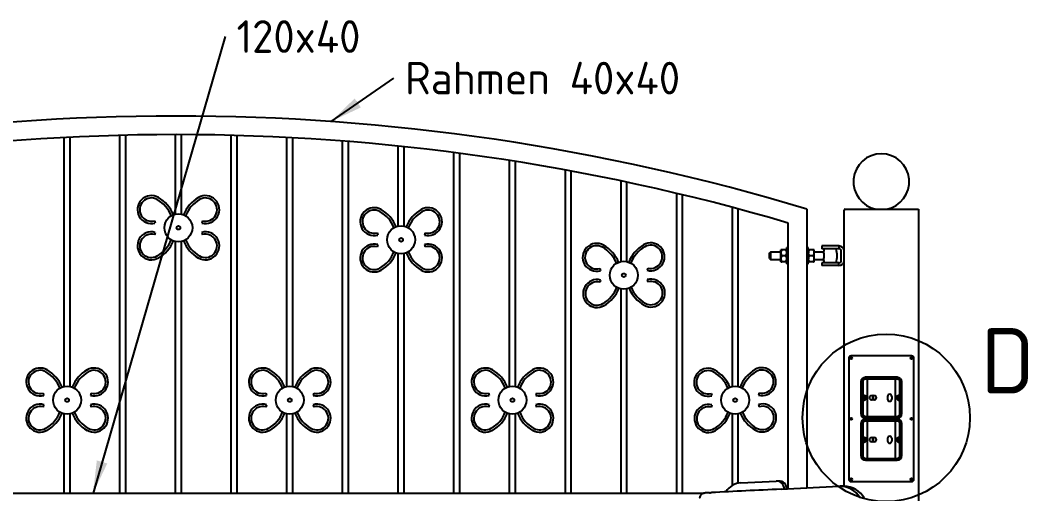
# Model space of a CAD drawing. Header units: millimetres. Extents: x 28 to 832, y 30 to 567.
# Drawn here: x 565 to 673.2, y 344.9 to 395.7 of the extents above; entities that cross this region are included whole.
import ezdxf
from ezdxf.enums import TextEntityAlignment as Align
from ezdxf.lldxf.tags import DXFTag

# ---------------------------------------------------------------- set-up
doc = ezdxf.new("R2010")
doc.units = ezdxf.units.MM
for name, color, linetype in [('ABDECKPLATTE_ELE', 7, 'Continuous'), ('AUGENSCHRAUBE', 7, 'Continuous'), ('Default', 7, 'Continuous'), ('FAAC415-MOTOR', 7, 'Continuous'), ('HENSEL_9320_DECK', 7, 'Continuous'), ('HENSEL_9320_GRUN', 7, 'Continuous'), ('METALLTOR', 7, 'Continuous'), ('MUTTER-M16', 7, 'Continuous'), ('PFAHL', 7, 'Continuous'), ('SCHANIER', 7, 'Continuous'), ('SCHEIBE_16', 7, 'Continuous'), ('VERZIERUNG', 7, 'Continuous')]:
    doc.layers.add(name, color=color, linetype=linetype)
doc.styles.add('SEACAD_seiso_ttf', font='seiso.ttf', dxfattribs={"height": 0.2})
tags = doc.linetypes.add('CENTER2', pattern=[1.125, 0.75, -0.125, 0.125, -0.125]).pattern_tags.tags
tags[10:11] = [DXFTag(74, 4), DXFTag(75, 0), DXFTag(340, '0'), DXFTag(46, 0.0), DXFTag(50, 0.0), DXFTag(44, 0.0), DXFTag(45, 0.0)]
tags[8:9] = [DXFTag(74, 4), DXFTag(75, 0), DXFTag(340, '0'), DXFTag(46, 0.0), DXFTag(50, 0.0), DXFTag(44, 0.0), DXFTag(45, 0.0)]
tags[6:7] = [DXFTag(74, 4), DXFTag(75, 0), DXFTag(340, '0'), DXFTag(46, 0.0), DXFTag(50, 0.0), DXFTag(44, 0.0), DXFTag(45, 0.0)]
tags[4:5] = [DXFTag(74, 4), DXFTag(75, 0), DXFTag(340, '0'), DXFTag(46, 0.0), DXFTag(50, 0.0), DXFTag(44, 0.0), DXFTag(45, 0.0)]
tags = doc.linetypes.add('HIDDEN2', pattern=[0.1875, 0.125, -0.0625]).pattern_tags.tags
tags[6:7] = [DXFTag(74, 4), DXFTag(75, 0), DXFTag(340, '0'), DXFTag(46, 0.0), DXFTag(50, 0.0), DXFTag(44, 0.0), DXFTag(45, 0.0)]
tags[4:5] = [DXFTag(74, 4), DXFTag(75, 0), DXFTag(340, '0'), DXFTag(46, 0.0), DXFTag(50, 0.0), DXFTag(44, 0.0), DXFTag(45, 0.0)]

# ---------------------------------------------------------------- blocks, each defined once
blk = doc.blocks.new('SEANNOT_GROUP5')
at = {"layer": 'Default', "linetype": 'Continuous', "ltscale": 25.4}
blk.add_hatch(color=136, dxfattribs=at).paths.add_polyline_path([(600.93, 387.29), (598.39, 384.82), (601.6, 386.33)])
at = {"layer": 'Default', "color": 7, "linetype": 'Continuous', "ltscale": 25.4}
blk.add_lwpolyline([(605.12, 389.48), (598.39, 384.82)], dxfattribs=at)
at = {"layer": 'Default', "color": 136, "linetype": 'Continuous', "lineweight": 20, "ltscale": 25.4, "const_width": 0.00025}
blk.add_lwpolyline([(600.93, 387.29), (598.39, 384.82), (601.6, 386.33), (600.93, 387.29)], close=True, dxfattribs=at)
at = {"layer": 'Default', "color": 7, "linetype": 'Continuous', "ltscale": 25.4, "style": 'SEACAD_seiso_ttf'}
blk.add_text('Rahmen 40x40', height=3.5, dxfattribs=at).set_placement((606.35, 391.23), align=Align.TOP_LEFT)
blk = doc.blocks.new('SEANNOT_GROUP6')
at = {"layer": 'Default', "linetype": 'Continuous', "ltscale": 25.4}
blk.add_hatch(color=136, dxfattribs=at).paths.add_polyline_path([(573.24, 348.44), (572.83, 344.91), (574.36, 348.11)])
at = {"layer": 'Default', "color": 7, "linetype": 'Continuous', "ltscale": 25.4}
blk.add_lwpolyline([(587.03, 393.94), (572.83, 344.91)], dxfattribs=at)
at = {"layer": 'Default', "color": 136, "linetype": 'Continuous', "lineweight": 20, "ltscale": 25.4, "const_width": 0.00025}
blk.add_lwpolyline([(573.24, 348.44), (572.83, 344.91), (574.36, 348.11), (573.24, 348.44)], close=True, dxfattribs=at)
at = {"layer": 'Default', "color": 7, "linetype": 'Continuous', "ltscale": 25.4, "style": 'SEACAD_seiso_ttf'}
blk.add_text('120x40', height=3.5, dxfattribs=at).set_placement((588.25, 395.69), align=Align.TOP_LEFT)
blk = doc.blocks.new('SE10')
at = {"layer": 'ABDECKPLATTE_ELE', "color": 7, "linetype": 'Continuous', "ltscale": 25.4}
for p, q in [((654, 359.41), (654, 346.41)), ((660.75, 359.66), (654.25, 359.66)), ((661, 346.41), (661, 359.41)), ((654.25, 346.16), (660.75, 346.16))]:
    blk.add_line(p, q, dxfattribs=at)
for centre in [(654.25, 359.41), (660.75, 359.41), (654.25, 352.91), (660.75, 352.91), (654.25, 346.41), (660.75, 346.41)]:
    blk.add_circle(centre, 0.113, dxfattribs=at)
for centre, start, end in [((654.25, 359.41), 90, 180), ((660.75, 359.41), 0, 90), ((654.25, 346.41), 180, 270), ((660.75, 346.41), 270, 360)]:
    blk.add_arc(centre, 0.25, start, end, dxfattribs=at)
at = {"layer": 'AUGENSCHRAUBE', "color": 7, "linetype": 'Continuous', "ltscale": 25.4}
for p, q in [((645.6, 370.81), (645.5, 370.71)), ((645.5, 370.11), (645.5, 370.71)), ((645.6, 370.81), (645.6, 370.01)), ((646.7, 370.81), (645.6, 370.81)), ((651.28, 370.81), (650.3, 370.81)), ((651.38, 371.16), (651.35, 371.14)), ((652.66, 371.14), (651.35, 371.14)), ((652.66, 371.14), (652.63, 371.16)), ((645.5, 370.11), (645.6, 370.01)), ((645.6, 370.01), (646.7, 370.01)), ((650.3, 370.01), (651.28, 370.01))]:
    blk.add_line(p, q, dxfattribs=at)
for centre, radius, start, end in [((654.12, 370.41), 2.86, 165.3163, 171.9915), ((650.41, 370.41), 0.958, 335.3118, 24.692), ((649.89, 370.41), 2.86, 344.8107, 14.6837), ((654.12, 370.41), 2.86, 187.9168, 195.1893)]:
    blk.add_arc(centre, radius, start, end, dxfattribs=at)
at = {"layer": 'FAAC415-MOTOR', "color": 7, "linetype": 'Continuous', "ltscale": 25.4}
for p, q in [((642.42, 346.03), (646.19, 346.22)), ((646.5, 346.22), (646.23, 346.22)), ((646.73, 345.36), (652.95, 345.66)), ((653.51, 345.66), (653.07, 345.66))]:
    blk.add_line(p, q, dxfattribs=at)
for centre, major_axis, ratio, start_param, end_param in [((651.97, 345.38), (-38.98, -1.88), 0.005901, 4.847094, 5.0446), ((642.51, 344.04), (0, 2), 0.9862, 0.048629, 1.033406), ((646.23, 345.37), (0, -0.852), 0.989066, 1.570796, 3.190222), ((646.5, 345.37), (0, -0.852), 0.99611, 1.570796, 3.190222), ((653.07, 343.16), (0, -2.5), 0.991468, 2.094395, 3.190222), ((653.51, 343.16), (0, -2.5), 0.993708, 2.094395, 3.141593)]:
    blk.add_ellipse(centre, major_axis=major_axis, ratio=ratio, start_param=start_param, end_param=end_param, dxfattribs=at)
blk.add_open_spline([(639.06, 344.97), (639, 344.97), (638.87, 344.96), (638.72, 344.96), (638.65, 344.95), (638.61, 344.95), (638.57, 344.94), (638.48, 344.93), (638.35, 344.89), (638.18, 344.78), (638.05, 344.63), (637.97, 344.49), (637.96, 344.42), (637.95, 344.41)], degree=3, knots=[0, 0, 0, 0, 0.112182, 0.268684, 0.428153, 0.473621, 0.503085, 0.53244, 0.639293, 0.743681, 0.869986, 0.990854, 1, 1, 1, 1], dxfattribs=at)
blk.add_rational_spline([(639.06, 344.97), (639.15, 344.98), (639.25, 344.98)], [0.934032537659, 0.959724941765, 1], degree=2, dxfattribs=at)
at = {"layer": 'HENSEL_9320_DECK', "color": 7, "linetype": 'HIDDEN2', "ltscale": 25.4}
for p, q in [((659.2, 357.36), (655.8, 357.36)), ((656, 357.3), (655.8, 357.3)), ((659.2, 357.16), (655.8, 357.16)), ((656, 357.3), (656, 357.32)), ((656, 353.03), (656, 357.3)), ((659, 357.26), (656, 357.26)), ((656.25, 357.34), (658.75, 357.34)), ((656.25, 357.29), (658.75, 357.29)), ((659, 357.32), (659, 357.3)), ((659.2, 357.3), (659, 357.3)), ((659, 357.3), (659, 353.03)), ((655.3, 356.86), (655.3, 353.46)), ((655.37, 356.86), (655.37, 353.46)), ((655.5, 356.86), (655.5, 353.46)), ((659.5, 353.46), (659.5, 356.86)), ((659.64, 353.46), (659.64, 356.86)), ((659.7, 353.46), (659.7, 356.86)), ((655.8, 353.16), (659.2, 353.16)), ((655.8, 353.03), (656, 353.03)), ((655.8, 352.96), (659.2, 352.96)), ((659.2, 352.86), (655.8, 352.86)), ((656, 353.07), (659, 353.07)), ((656, 353.01), (656, 353.03)), ((658.75, 353.04), (656.25, 353.04)), ((658.75, 352.99), (656.25, 352.99)), ((656.25, 352.84), (658.75, 352.84)), ((659, 353.03), (659.2, 353.03)), ((659, 353.03), (659, 353.01)), ((655.3, 352.36), (655.3, 348.96)), ((655.37, 352.36), (655.37, 348.96)), ((655.5, 352.36), (655.5, 348.96)), ((656, 352.8), (655.8, 352.8)), ((659.2, 352.66), (655.8, 352.66)), ((656, 352.8), (656, 352.82)), ((656, 348.53), (656, 352.8)), ((659, 352.76), (656, 352.76)), ((656.25, 352.79), (658.75, 352.79)), ((659, 352.82), (659, 352.8)), ((659.2, 352.8), (659, 352.8)), ((659, 352.8), (659, 348.53)), ((659.5, 348.96), (659.5, 352.36)), ((659.64, 348.96), (659.64, 352.36)), ((659.7, 348.96), (659.7, 352.36)), ((655.8, 348.66), (659.2, 348.66)), ((655.8, 348.53), (656, 348.53)), ((656, 348.57), (659, 348.57)), ((656, 348.51), (656, 348.53)), ((658.75, 348.54), (656.25, 348.54)), ((659, 348.53), (659.2, 348.53)), ((659, 348.53), (659, 348.51)), ((655.8, 348.46), (659.2, 348.46)), ((658.75, 348.49), (656.25, 348.49))]:
    blk.add_line(p, q, dxfattribs=at)
for centre, radius in [((655.63, 355.16), 0.2), ((655.63, 355.16), 0.113), ((659.38, 355.16), 0.2), ((659.38, 355.16), 0.113), ((655.63, 350.66), 0.2), ((655.63, 350.66), 0.113), ((659.38, 350.66), 0.2), ((659.38, 350.66), 0.113)]:
    blk.add_circle(centre, radius, dxfattribs=at)
for centre, radius, start, end in [((655.8, 356.86), 0.5, 90, 180), ((655.8, 356.86), 0.437, 90, 180), ((655.8, 356.86), 0.3, 90, 180), ((659.2, 356.86), 0.5, 0, 90), ((659.2, 356.86), 0.437, 0, 90), ((659.2, 356.86), 0.3, 0, 90), ((655.8, 353.46), 0.5, 180, 270), ((655.8, 352.36), 0.5, 90, 180), ((655.8, 353.46), 0.437, 180, 270), ((655.8, 353.46), 0.3, 180, 270), ((659.2, 353.46), 0.437, 270, 360), ((659.2, 353.46), 0.5, 270, 360), ((659.2, 353.46), 0.3, 270, 360), ((659.2, 352.36), 0.5, 0, 90), ((655.8, 352.36), 0.437, 90, 180), ((655.8, 352.36), 0.3, 90, 180), ((659.2, 352.36), 0.437, 0, 90), ((659.2, 352.36), 0.3, 0, 90), ((655.8, 348.96), 0.5, 180, 270), ((655.8, 348.96), 0.437, 180, 270), ((655.8, 348.96), 0.3, 180, 270), ((659.2, 348.96), 0.437, 270, 360), ((659.2, 348.96), 0.5, 270, 360), ((659.2, 348.96), 0.3, 270, 360)]:
    blk.add_arc(centre, radius, start, end, dxfattribs=at)
for centre, major_axis, start_param, end_param in [((656.25, 357.32), (-0.25, 0), 4.712389, 6.283185), ((656.25, 357.27), (-0.25, 0), 4.712389, 6.283185), ((658.75, 357.32), (-0.25, 0), 3.141593, 4.712389), ((658.75, 357.27), (-0.25, 0), 3.141593, 4.712389), ((656.25, 353.06), (0.25, 0), 3.141593, 4.712389), ((656.25, 353.01), (0.25, 0), 3.141593, 4.712389), ((656.25, 352.82), (-0.25, 0), 4.712389, 6.283185), ((658.75, 353.06), (0.25, 0), 4.712389, 6.283185), ((658.75, 353.01), (0.25, 0), 4.712389, 6.283185), ((658.75, 352.82), (-0.25, 0), 3.141593, 4.712389), ((656.25, 352.77), (-0.25, 0), 4.712389, 6.283185), ((658.75, 352.77), (-0.25, 0), 3.141593, 4.712389), ((656.25, 348.56), (0.25, 0), 3.141593, 4.712389), ((656.25, 348.51), (0.25, 0), 3.141593, 4.712389), ((658.75, 348.56), (0.25, 0), 4.712389, 6.283185), ((658.75, 348.51), (0.25, 0), 4.712389, 6.283185)]:
    blk.add_ellipse(centre, major_axis=major_axis, ratio=0.104528, start_param=start_param, end_param=end_param, dxfattribs=at)
at = {"layer": 'HENSEL_9320_GRUN', "color": 7, "linetype": 'HIDDEN2', "ltscale": 25.4}
for p, q in [((659.2, 357.36), (655.8, 357.36)), ((655.8, 357.26), (659.2, 357.26)), ((655.93, 357.26), (655.93, 357.21)), ((656.83, 357.21), (655.93, 357.21)), ((656.83, 357.21), (656.83, 357.26)), ((657.05, 357.26), (657.05, 357.21)), ((657.95, 357.21), (657.05, 357.21)), ((657.95, 357.21), (657.95, 357.26)), ((658.18, 357.26), (658.18, 357.21)), ((659.08, 357.21), (658.18, 357.21)), ((659.08, 357.21), (659.08, 357.26)), ((655.3, 356.86), (655.3, 353.46)), ((655.4, 353.46), (655.4, 356.86)), ((655.45, 356.49), (655.4, 356.49)), ((655.45, 356.49), (655.45, 355.59)), ((659.55, 355.59), (659.55, 356.49)), ((659.6, 356.49), (659.55, 356.49)), ((659.6, 356.86), (659.6, 353.46)), ((659.7, 353.46), (659.7, 356.86)), ((655.4, 355.59), (655.45, 355.59)), ((656.45, 355.39), (656.58, 355.39)), ((656.63, 355.39), (656.58, 355.39)), ((656.58, 355.39), (656.58, 355.21)), ((656.58, 355.12), (656.58, 354.94)), ((656.63, 355.39), (656.75, 355.39)), ((656.63, 355.21), (656.63, 355.39)), ((656.63, 354.94), (656.63, 355.12)), ((658.18, 355.01), (658.18, 355.31)), ((658.63, 355.31), (658.63, 355.01)), ((659.55, 355.59), (659.6, 355.59)), ((655.45, 354.74), (655.4, 354.74)), ((655.45, 354.74), (655.45, 353.84)), ((656.58, 354.94), (656.45, 354.94)), ((656.58, 354.94), (656.63, 354.94)), ((656.75, 354.94), (656.63, 354.94)), ((659.55, 353.84), (659.55, 354.74)), ((659.6, 354.74), (659.55, 354.74)), ((655.4, 353.84), (655.45, 353.84)), ((659.2, 353.06), (655.8, 353.06)), ((655.8, 352.96), (659.2, 352.96)), ((659.2, 352.86), (655.8, 352.86)), ((656.83, 353.11), (655.93, 353.11)), ((655.93, 353.11), (655.93, 353.06)), ((656.83, 353.06), (656.83, 353.11)), ((657.95, 353.11), (657.05, 353.11)), ((657.05, 353.11), (657.05, 353.06)), ((657.95, 353.06), (657.95, 353.11)), ((659.08, 353.11), (658.18, 353.11)), ((658.18, 353.11), (658.18, 353.06)), ((659.08, 353.06), (659.08, 353.11)), ((659.55, 353.84), (659.6, 353.84)), ((655.3, 352.36), (655.3, 348.96)), ((655.4, 348.96), (655.4, 352.36)), ((655.45, 351.99), (655.4, 351.99)), ((655.45, 351.99), (655.45, 351.09)), ((655.8, 352.76), (659.2, 352.76)), ((655.93, 352.76), (655.93, 352.71)), ((656.83, 352.71), (655.93, 352.71)), ((656.83, 352.71), (656.83, 352.76)), ((657.05, 352.76), (657.05, 352.71)), ((657.95, 352.71), (657.05, 352.71)), ((657.95, 352.71), (657.95, 352.76)), ((658.18, 352.76), (658.18, 352.71)), ((659.08, 352.71), (658.18, 352.71)), ((659.08, 352.71), (659.08, 352.76)), ((659.55, 351.09), (659.55, 351.99)), ((659.6, 351.99), (659.55, 351.99)), ((659.6, 352.36), (659.6, 348.96)), ((659.7, 348.96), (659.7, 352.36)), ((655.4, 351.09), (655.45, 351.09)), ((656.45, 350.89), (656.58, 350.89)), ((656.63, 350.89), (656.58, 350.89)), ((656.58, 350.89), (656.58, 350.71)), ((656.63, 350.89), (656.75, 350.89)), ((656.63, 350.71), (656.63, 350.89)), ((658.18, 350.51), (658.18, 350.81)), ((658.63, 350.81), (658.63, 350.51)), ((659.55, 351.09), (659.6, 351.09)), ((655.45, 350.24), (655.4, 350.24)), ((655.45, 350.24), (655.45, 349.34)), ((656.58, 350.44), (656.45, 350.44)), ((656.58, 350.62), (656.58, 350.44)), ((656.58, 350.44), (656.63, 350.44)), ((656.63, 350.44), (656.63, 350.62)), ((656.75, 350.44), (656.63, 350.44)), ((659.55, 349.34), (659.55, 350.24)), ((659.6, 350.24), (659.55, 350.24)), ((655.4, 349.34), (655.45, 349.34)), ((659.2, 348.56), (655.8, 348.56)), ((656.83, 348.61), (655.93, 348.61)), ((655.93, 348.61), (655.93, 348.56)), ((656.83, 348.56), (656.83, 348.61)), ((657.95, 348.61), (657.05, 348.61)), ((657.05, 348.61), (657.05, 348.56)), ((657.95, 348.56), (657.95, 348.61)), ((659.08, 348.61), (658.18, 348.61)), ((658.18, 348.61), (658.18, 348.56)), ((659.08, 348.56), (659.08, 348.61)), ((659.55, 349.34), (659.6, 349.34)), ((655.8, 348.46), (659.2, 348.46))]:
    blk.add_line(p, q, dxfattribs=at)
for centre, radius in [((655.63, 355.16), 0.0875), ((656.6, 355.16), 0.025), ((659.38, 355.16), 0.0875), ((655.63, 350.66), 0.0875), ((656.6, 350.66), 0.025), ((659.38, 350.66), 0.0875)]:
    blk.add_circle(centre, radius, dxfattribs=at)
for centre, radius, start, end in [((655.8, 356.86), 0.5, 90, 180), ((655.8, 356.86), 0.4, 90, 180), ((659.2, 356.86), 0.5, 0, 90), ((659.2, 356.86), 0.4, 0, 90), ((655.63, 355.16), 0.25, 240, 120), ((656.45, 355.16), 0.225, 90, 270), ((656.6, 355.16), 0.05, 120, 240), ((656.6, 355.16), 0.05, 300, 60), ((656.75, 355.16), 0.225, 270, 90), ((658.4, 355.31), 0.225, 0, 180), ((658.4, 355.01), 0.225, 180, 360), ((659.38, 355.16), 0.25, 60, 300), ((655.8, 353.46), 0.5, 180, 270), ((655.8, 352.36), 0.5, 90, 180), ((655.8, 353.46), 0.4, 180, 270), ((659.2, 353.46), 0.5, 270, 360), ((659.2, 353.46), 0.4, 270, 360), ((659.2, 352.36), 0.5, 0, 90), ((655.8, 352.36), 0.4, 90, 180), ((659.2, 352.36), 0.4, 0, 90), ((655.63, 350.66), 0.25, 240, 120), ((656.45, 350.66), 0.225, 90, 270), ((656.6, 350.66), 0.05, 120, 240), ((656.6, 350.66), 0.05, 300, 60), ((656.75, 350.66), 0.225, 270, 90), ((658.4, 350.81), 0.225, 0, 180), ((659.38, 350.66), 0.25, 60, 300), ((658.4, 350.51), 0.225, 180, 360), ((655.8, 348.96), 0.5, 180, 270), ((655.8, 348.96), 0.4, 180, 270), ((659.2, 348.96), 0.5, 270, 360), ((659.2, 348.96), 0.4, 270, 360)]:
    blk.add_arc(centre, radius, start, end, dxfattribs=at)
at = {"layer": 'METALLTOR', "color": 7, "linetype": 'Continuous', "ltscale": 25.4}
for p, q in [((570.35, 383.13), (570.35, 356.38)), ((575.72, 344.91), (575.72, 383.34)), ((576.32, 383.35), (576.32, 344.91)), ((581.7, 374.88), (581.7, 383.41)), ((582.3, 383.41), (582.3, 374.88)), ((587.68, 344.91), (587.68, 383.34)), ((588.28, 383.32), (588.28, 344.91)), ((569.75, 356.38), (569.75, 383.1)), ((593.66, 356.38), (593.66, 383.11)), ((594.26, 383.08), (594.26, 356.38)), ((599.64, 344.91), (599.64, 382.73)), ((600.24, 382.68), (600.24, 344.91)), ((605.62, 373.59), (605.62, 382.19)), ((606.22, 382.12), (606.22, 373.59)), ((611.6, 344.91), (611.6, 381.49)), ((612.2, 381.41), (612.2, 344.91)), ((617.58, 356.38), (617.58, 380.64)), ((618.18, 380.54), (618.18, 356.38)), ((623.56, 344.91), (623.56, 379.62)), ((624.16, 379.51), (624.16, 344.91)), ((629.54, 369.79), (629.54, 378.45)), ((630.14, 378.32), (630.14, 369.79)), ((635.52, 344.91), (635.52, 377.11)), ((636.12, 376.97), (636.12, 344.91)), ((641.5, 356.38), (641.5, 375.61)), ((642.1, 375.45), (642.1, 356.38)), ((649.5, 375.41), (649.5, 345.49)), ((647.5, 345.39), (647.5, 373.92)), ((581.7, 344.91), (581.7, 371.94)), ((582.3, 371.94), (582.3, 344.91)), ((605.62, 344.91), (605.62, 370.65)), ((606.22, 370.65), (606.22, 344.91)), ((629.54, 344.91), (629.54, 366.85)), ((630.14, 366.85), (630.14, 344.91)), ((569.75, 344.91), (569.75, 353.44)), ((570.35, 353.44), (570.35, 344.91)), ((593.66, 344.91), (593.66, 353.44)), ((594.26, 353.44), (594.26, 344.91)), ((617.58, 344.91), (617.58, 353.44)), ((618.18, 353.44), (618.18, 344.91)), ((641.5, 345.75), (641.5, 353.44)), ((642.1, 353.44), (642.1, 345.99)), ((516, 344.91), (638.46, 344.91))]:
    blk.add_line(p, q, dxfattribs=at)
for radius, start, end in [(234.5, 73.2074, 106.7926), (232.5, 73.5731, 106.4269)]:
    blk.add_arc((581.75, 150.91), radius, start, end, dxfattribs=at)
at = {"layer": 'MUTTER-M16', "color": 7, "linetype": 'Continuous', "ltscale": 25.4}
for p, q in [((646.7, 370.73), (646.7, 371.05)), ((646.8, 371.05), (646.7, 371.05)), ((646.7, 370.09), (646.7, 370.73)), ((647.26, 371.05), (646.8, 371.05)), ((647.26, 370.41), (646.8, 370.41)), ((647.35, 371.05), (647.26, 371.05)), ((649.75, 371.05), (649.65, 371.05)), ((650.21, 371.05), (649.75, 371.05)), ((650.21, 370.41), (649.75, 370.41)), ((650.3, 371.05), (650.21, 371.05)), ((650.3, 370.73), (650.3, 371.05)), ((650.3, 370.09), (650.3, 370.73)), ((646.7, 369.77), (646.7, 370.09)), ((646.7, 369.77), (646.8, 369.77)), ((647.26, 369.77), (646.8, 369.77)), ((647.26, 369.77), (647.35, 369.77)), ((649.65, 369.77), (649.75, 369.77)), ((650.21, 369.77), (649.75, 369.77)), ((650.21, 369.77), (650.3, 369.77)), ((650.3, 369.77), (650.3, 370.09))]:
    blk.add_line(p, q, dxfattribs=at)
for centre, radius, start, end in [((647.35, 370.71), 0.641, 147.6733, 177.9425), ((647.28, 370.74), 0.581, 180.4241, 213.9601), ((647.35, 370.07), 0.641, 147.6733, 177.9425), ((646.77, 370.73), 0.581, 0.4241, 33.9601), ((646.71, 370.76), 0.641, 327.6733, 357.9425), ((646.77, 370.09), 0.581, 0.4241, 33.9601), ((650.3, 370.71), 0.641, 147.6733, 177.9425), ((650.23, 370.74), 0.581, 180.4241, 213.9601), ((650.3, 370.07), 0.641, 147.6733, 177.9425), ((649.72, 370.73), 0.581, 0.4241, 33.9601), ((649.66, 370.76), 0.641, 327.6733, 357.9425), ((649.72, 370.09), 0.581, 0.4241, 33.9601), ((647.28, 370.1), 0.581, 180.4241, 213.9601), ((646.71, 370.12), 0.641, 327.6733, 357.9425), ((650.23, 370.1), 0.581, 180.4241, 213.9601), ((649.66, 370.12), 0.641, 327.6733, 357.9425)]:
    blk.add_arc(centre, radius, start, end, dxfattribs=at)
at = {"layer": 'PFAHL', "color": 7, "linetype": 'Continuous', "ltscale": 25.4}
for p, q in [((653.5, 345.66), (653.5, 375.31)), ((653.6, 375.41), (661.5, 375.41)), ((661.5, 375.41), (661.4, 375.31)), ((661.5, 375.41), (661.5, 325.41))]:
    blk.add_line(p, q, dxfattribs=at)
for centre in [(654.25, 359.41), (660.75, 359.41), (654.25, 352.91), (660.75, 352.91), (654.25, 346.41), (660.75, 346.41)]:
    blk.add_circle(centre, 0.1, dxfattribs=at)
for centre, radius, start, end in [((657.5, 378.36), 3, 280.4753, 259.5247), ((653.6, 375.31), 0.1, 90, 180)]:
    blk.add_arc(centre, radius, start, end, dxfattribs=at)
at = {"layer": 'SCHANIER', "color": 7, "linetype": 'Continuous', "ltscale": 25.4}
for p, q in [((651.91, 371.46), (651.1, 371.46)), ((651.1, 371.46), (651.1, 371.16)), ((652.95, 371.46), (651.91, 371.46)), ((652.95, 371.46), (652.95, 371.16)), ((651.91, 371.16), (651.1, 371.16)), ((652.95, 371.16), (651.91, 371.16)), ((653.2, 369.91), (653.2, 370.91)), ((651.91, 369.66), (651.1, 369.66)), ((651.1, 369.66), (651.1, 369.36)), ((651.91, 369.36), (651.1, 369.36)), ((652.95, 369.66), (651.91, 369.66)), ((652.95, 369.36), (651.91, 369.36)), ((652.95, 369.36), (652.95, 369.66))]:
    blk.add_line(p, q, dxfattribs=at)
for centre, radius, start, end in [((652.95, 370.91), 0.55, 0, 90), ((652.95, 370.91), 0.25, 0, 90), ((652.95, 369.91), 0.55, 270, 360), ((652.95, 369.91), 0.25, 270, 360)]:
    blk.add_arc(centre, radius, start, end, dxfattribs=at)
at = {"layer": 'SCHEIBE_16', "color": 7, "linetype": 'Continuous', "ltscale": 25.4}
for p, q in [((647.35, 369.54), (647.35, 371.29)), ((647.5, 371.29), (647.35, 371.29)), ((649.65, 371.29), (649.5, 371.29)), ((649.65, 369.54), (649.65, 371.29)), ((647.35, 369.54), (647.5, 369.54)), ((649.5, 369.54), (649.65, 369.54))]:
    blk.add_line(p, q, dxfattribs=at)
at = {"layer": 'VERZIERUNG', "color": 7, "linetype": 'Continuous', "ltscale": 25.4}
for p, q in [((579.43, 374.16), (579.49, 373.91)), ((584.58, 374.16), (584.52, 373.91)), ((579.49, 372.91), (579.43, 372.67)), ((584.52, 372.91), (584.58, 372.67)), ((603.35, 372.86), (603.41, 372.62)), ((608.5, 372.86), (608.43, 372.62)), ((603.41, 371.62), (603.35, 371.38)), ((608.43, 371.62), (608.5, 371.38)), ((632.41, 369.09), (632.35, 368.85)), ((627.26, 369.04), (627.32, 368.8)), ((627.33, 367.8), (627.27, 367.56)), ((632.36, 367.85), (632.42, 367.61)), ((567.47, 355.66), (567.53, 355.41)), ((572.62, 355.66), (572.56, 355.41)), ((591.39, 355.66), (591.45, 355.41)), ((596.54, 355.66), (596.48, 355.41)), ((615.31, 355.66), (615.37, 355.41)), ((620.46, 355.66), (620.39, 355.41)), ((639.22, 355.63), (639.28, 355.39)), ((644.37, 355.68), (644.31, 355.44)), ((567.53, 354.41), (567.47, 354.17)), ((572.56, 354.41), (572.62, 354.17)), ((591.45, 354.41), (591.39, 354.17)), ((596.48, 354.41), (596.54, 354.17)), ((615.37, 354.41), (615.31, 354.17)), ((620.39, 354.41), (620.46, 354.17)), ((639.29, 354.39), (639.23, 354.15)), ((644.32, 354.44), (644.38, 354.2))]:
    blk.add_line(p, q, dxfattribs=at)
for centre, radius in [((582, 373.41), 1.5), ((582, 373.41), 0.2), ((605.92, 372.12), 1.5), ((605.92, 372.12), 0.2), ((629.84, 368.32), 1.5), ((629.84, 368.32), 0.2), ((570.05, 354.91), 1.5), ((593.96, 354.91), 1.5), ((617.88, 354.91), 1.5), ((641.8, 354.91), 1.5), ((570.05, 354.91), 0.2), ((593.96, 354.91), 0.2), ((617.88, 354.91), 0.2), ((641.8, 354.91), 0.2)]:
    blk.add_circle(centre, radius, dxfattribs=at)
for centre, radius, start, end in [((579.1, 375.36), 1.5, 60, 285), ((577.98, 373.41), 3.75, 21.8793, 60), ((586.03, 373.41), 3.75, 120, 158.1207), ((584.9, 375.36), 1.5, 255, 120), ((579.1, 375.36), 1.25, 60, 285), ((577.98, 373.41), 3.5, 21.5769, 60), ((586.03, 373.41), 3.5, 120, 158.4231), ((584.9, 375.36), 1.25, 255, 120), ((603.02, 374.07), 1.5, 60, 285), ((608.82, 374.07), 1.5, 255, 120), ((603.02, 374.07), 1.25, 60, 285), ((601.9, 372.12), 3.5, 21.5769, 60), ((601.9, 372.12), 3.75, 21.8793, 60), ((609.95, 372.12), 3.75, 120, 158.1207), ((609.95, 372.12), 3.5, 120, 158.4231), ((608.82, 374.07), 1.25, 255, 120), ((579.1, 371.47), 1.5, 75, 300), ((579.1, 371.47), 1.25, 75, 300), ((584.9, 371.47), 1.5, 240, 105), ((584.9, 371.47), 1.25, 240, 105), ((577.98, 373.41), 3.5, 300, 338.4231), ((577.98, 373.41), 3.75, 300, 338.1207), ((586.03, 373.41), 3.75, 201.8793, 240), ((586.03, 373.41), 3.5, 201.5769, 240), ((603.02, 370.17), 1.5, 75, 300), ((603.02, 370.17), 1.25, 75, 300), ((608.82, 370.17), 1.5, 240, 105), ((608.82, 370.17), 1.25, 240, 105), ((626.92, 370.24), 1.5, 60.5763, 285.5763), ((626.92, 370.24), 1.25, 60.5763, 285.5763), ((625.82, 368.28), 3.5, 22.1532, 60.5763), ((625.82, 368.28), 3.75, 22.4556, 60.5763), ((633.87, 368.36), 3.75, 120.5763, 158.697), ((633.87, 368.36), 3.5, 120.5763, 158.9993), ((632.72, 370.3), 1.5, 255.5763, 120.5763), ((632.72, 370.3), 1.25, 255.5763, 120.5763), ((601.9, 372.12), 3.5, 300, 338.4231), ((601.9, 372.12), 3.75, 300, 338.1207), ((609.95, 372.12), 3.75, 201.8793, 240), ((609.95, 372.12), 3.5, 201.5769, 240), ((626.96, 366.35), 1.5, 75.5763, 300.5763), ((626.96, 366.35), 1.25, 75.5763, 300.5763), ((625.82, 368.28), 3.5, 300.5763, 338.9993), ((625.82, 368.28), 3.75, 300.5763, 338.697), ((633.87, 368.36), 3.75, 202.4556, 240.5763), ((633.87, 368.36), 3.5, 202.1532, 240.5763), ((632.76, 366.4), 1.5, 240.5763, 105.5763), ((632.76, 366.4), 1.25, 240.5763, 105.5763), ((567.15, 356.86), 1.5, 60, 285), ((572.95, 356.86), 1.5, 255, 120), ((591.06, 356.86), 1.5, 60, 285), ((596.86, 356.86), 1.5, 255, 120), ((614.98, 356.86), 1.5, 60, 285), ((620.78, 356.86), 1.5, 255, 120), ((638.88, 356.83), 1.5, 60.5763, 285.5763), ((644.68, 356.89), 1.5, 255.5763, 120.5763), ((567.15, 356.86), 1.25, 60, 285), ((566.02, 354.91), 3.5, 21.5769, 60), ((566.02, 354.91), 3.75, 21.8793, 60), ((574.07, 354.91), 3.75, 120, 158.1207), ((574.07, 354.91), 3.5, 120, 158.4231), ((572.95, 356.86), 1.25, 255, 120), ((591.06, 356.86), 1.25, 60, 285), ((589.94, 354.91), 3.5, 21.5769, 60), ((589.94, 354.91), 3.75, 21.8793, 60), ((597.99, 354.91), 3.75, 120, 158.1207), ((597.99, 354.91), 3.5, 120, 158.4231), ((596.86, 356.86), 1.25, 255, 120), ((614.98, 356.86), 1.25, 60, 285), ((613.86, 354.91), 3.5, 21.5769, 60), ((613.86, 354.91), 3.75, 21.8793, 60), ((621.91, 354.91), 3.75, 120, 158.1207), ((621.91, 354.91), 3.5, 120, 158.4231), ((620.78, 356.86), 1.25, 255, 120), ((638.88, 356.83), 1.25, 60.5763, 285.5763), ((637.77, 354.87), 3.5, 22.1532, 60.5763), ((637.77, 354.87), 3.75, 22.4556, 60.5763), ((645.82, 354.95), 3.75, 120.5763, 158.697), ((645.82, 354.95), 3.5, 120.5763, 158.9993), ((644.68, 356.89), 1.25, 255.5763, 120.5763), ((567.15, 352.97), 1.5, 75, 300), ((567.15, 352.97), 1.25, 75, 300), ((572.95, 352.97), 1.5, 240, 105), ((572.95, 352.97), 1.25, 240, 105), ((591.06, 352.97), 1.5, 75, 300), ((591.06, 352.97), 1.25, 75, 300), ((596.86, 352.97), 1.5, 240, 105), ((596.86, 352.97), 1.25, 240, 105), ((614.98, 352.97), 1.5, 75, 300), ((614.98, 352.97), 1.25, 75, 300), ((620.78, 352.97), 1.5, 240, 105), ((620.78, 352.97), 1.25, 240, 105), ((638.92, 352.94), 1.5, 75.5763, 300.5763), ((638.92, 352.94), 1.25, 75.5763, 300.5763), ((644.72, 353), 1.5, 240.5763, 105.5763), ((644.72, 353), 1.25, 240.5763, 105.5763), ((566.02, 354.91), 3.5, 300, 338.4231), ((566.02, 354.91), 3.75, 300, 338.1207), ((574.07, 354.91), 3.75, 201.8793, 240), ((574.07, 354.91), 3.5, 201.5769, 240), ((589.94, 354.91), 3.5, 300, 338.4231), ((589.94, 354.91), 3.75, 300, 338.1207), ((597.99, 354.91), 3.75, 201.8793, 240), ((597.99, 354.91), 3.5, 201.5769, 240), ((613.86, 354.91), 3.5, 300, 338.4231), ((613.86, 354.91), 3.75, 300, 338.1207), ((621.91, 354.91), 3.75, 201.8793, 240), ((621.91, 354.91), 3.5, 201.5769, 240), ((637.77, 354.87), 3.5, 300.5763, 338.9993), ((637.77, 354.87), 3.75, 300.5763, 338.697), ((645.82, 354.95), 3.75, 202.4556, 240.5763), ((645.82, 354.95), 3.5, 202.1532, 240.5763)]:
    blk.add_arc(centre, radius, start, end, dxfattribs=at)
blk = doc.blocks.new('SE15')
at = {"color": 7, "linetype": 'Continuous', "ltscale": 25.4, "style": 'SEACAD_seiso_ttf'}
blk.add_text('D', height=7, dxfattribs=at).set_placement((668.2, 362.64), align=Align.TOP_LEFT)
blk = doc.blocks.new('SE14')
at = {"color": 7, "linetype": 'CENTER2', "ltscale": 25.4}
blk.add_circle((658.02, 353.01), 8.98, dxfattribs=at)
blk.add_blockref('SE15', (0, 0))

msp = doc.modelspace()

# ---------------------------------------------------------------- block references
msp.add_blockref('SE14', (0, 0))
at = {"layer": 'Default'}
for name in ['SE10', 'SEANNOT_GROUP6', 'SEANNOT_GROUP5']:
    msp.add_blockref(name, (0, 0), dxfattribs=at)

doc.saveas('drawing.dxf')
